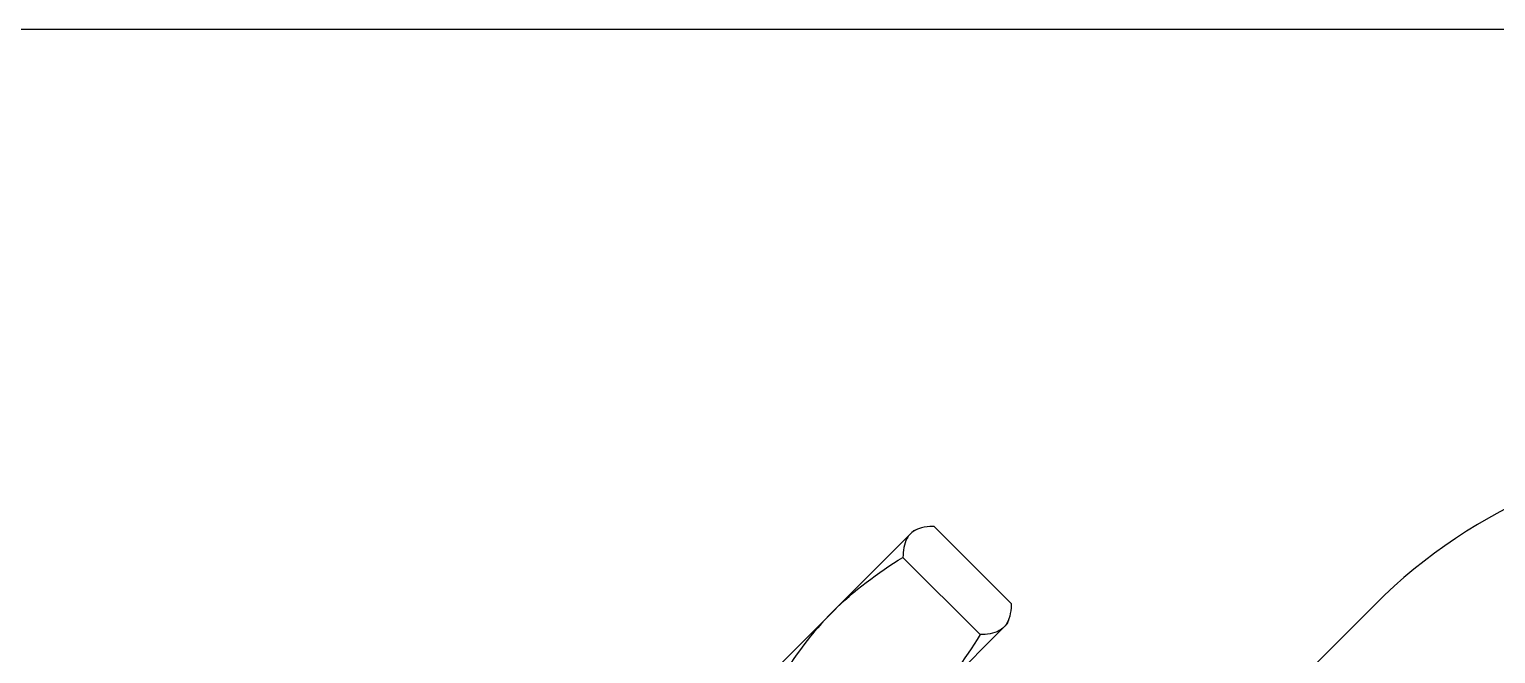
# Model space of a CAD drawing. Extents: x 1382187 to 1725648, y 860327 to 1571294.
# Drawn here: x 1511908 to 1512955, y 1238753 to 1239198 of the extents above; entities that cross this region are included whole.
import ezdxf

# ---------------------------------------------------------------- set-up
doc = ezdxf.new("R2010")
doc.units = 0
doc.header["$LTSCALE"] = 1000
doc.header["$MEASUREMENT"] = 0
doc.layers.add('bz', color=2, linetype='Continuous')

msp = doc.modelspace()

# ---------------------------------------------------------------- linework, layer by layer
at = {"linetype": 'Continuous'}
for p, q in [((1512554.3, 1238843.5), (1512609.4, 1238788.4)), ((1512539.8, 1238840.5), (1512379.9, 1238680.6)), ((1512539.8, 1238840.5), (1512543.4, 1238841.9)), ((1512532.1, 1238821.4), (1512587.2, 1238766.3)), ((1512869.1, 1238787.9), (1512753, 1238671.8)), ((1512606.4, 1238773.9), (1512446.5, 1238614)), ((1512607.7, 1238777.6), (1512606.4, 1238773.9))]:
    msp.add_line(p, q, dxfattribs=at)
msp.add_arc((1513135.7, 1238521.4), 376.9, 90.0086, 135, dxfattribs=at)
for points, knots in [([(1512554.3, 1238843.5), (1512553.3, 1238843.5), (1512549.6, 1238843.4), (1512545.9, 1238842.8), (1512543.3, 1238841.8)], [0, 0, 0, 0, 0.270862, 1, 1, 1, 1]), ([(1512537.4, 1238838.2), (1512536.5, 1238837.3), (1512532.9, 1238832.4), (1512532.2, 1238826), (1512532.1, 1238821.4)], [0, 0, 0, 0, 0.22235, 1, 1, 1, 1]), ([(1512543.3, 1238841.8), (1512542.7, 1238841.6), (1512540.6, 1238840.7), (1512538.6, 1238839.4), (1512537.4, 1238838.2)], [0, 0, 0, 0, 0.261173, 1, 1, 1, 1]), ([(1512609.4, 1238788.4), (1512609.4, 1238787.4), (1512609.2, 1238783.7), (1512608.6, 1238780), (1512607.7, 1238777.5)], [0, 0, 0, 0, 0.270862, 1, 1, 1, 1]), ([(1512604.1, 1238771.6), (1512603.1, 1238770.6), (1512598.2, 1238767), (1512591.9, 1238766.3), (1512587.2, 1238766.3)], [0, 0, 0, 0, 0.22235, 1, 1, 1, 1]), ([(1512607.7, 1238777.5), (1512607.5, 1238776.9), (1512606.6, 1238774.8), (1512605.3, 1238772.8), (1512604.1, 1238771.6)], [0, 0, 0, 0, 0.261173, 1, 1, 1, 1])]:
    msp.add_open_spline(points, degree=3, knots=knots, dxfattribs=at)
for points in [[(1512482, 1238782.8), (1512496.9, 1238797.7), (1512514.1, 1238810.4), (1512532.1, 1238821.4)], [(1512482, 1238782.8), (1512467.1, 1238767.9), (1512454.4, 1238750.7), (1512443.4, 1238732.7)], [(1512587.2, 1238766.3), (1512576.2, 1238748.3), (1512563.5, 1238731.1), (1512548.6, 1238716.2)]]:
    msp.add_open_spline(points, degree=3, dxfattribs=at)
at = {"layer": 'bz'}
msp.add_line((1502642.6, 1239198.1), (1517222.6, 1239198.1), dxfattribs=at)

doc.saveas('drawing.dxf')
